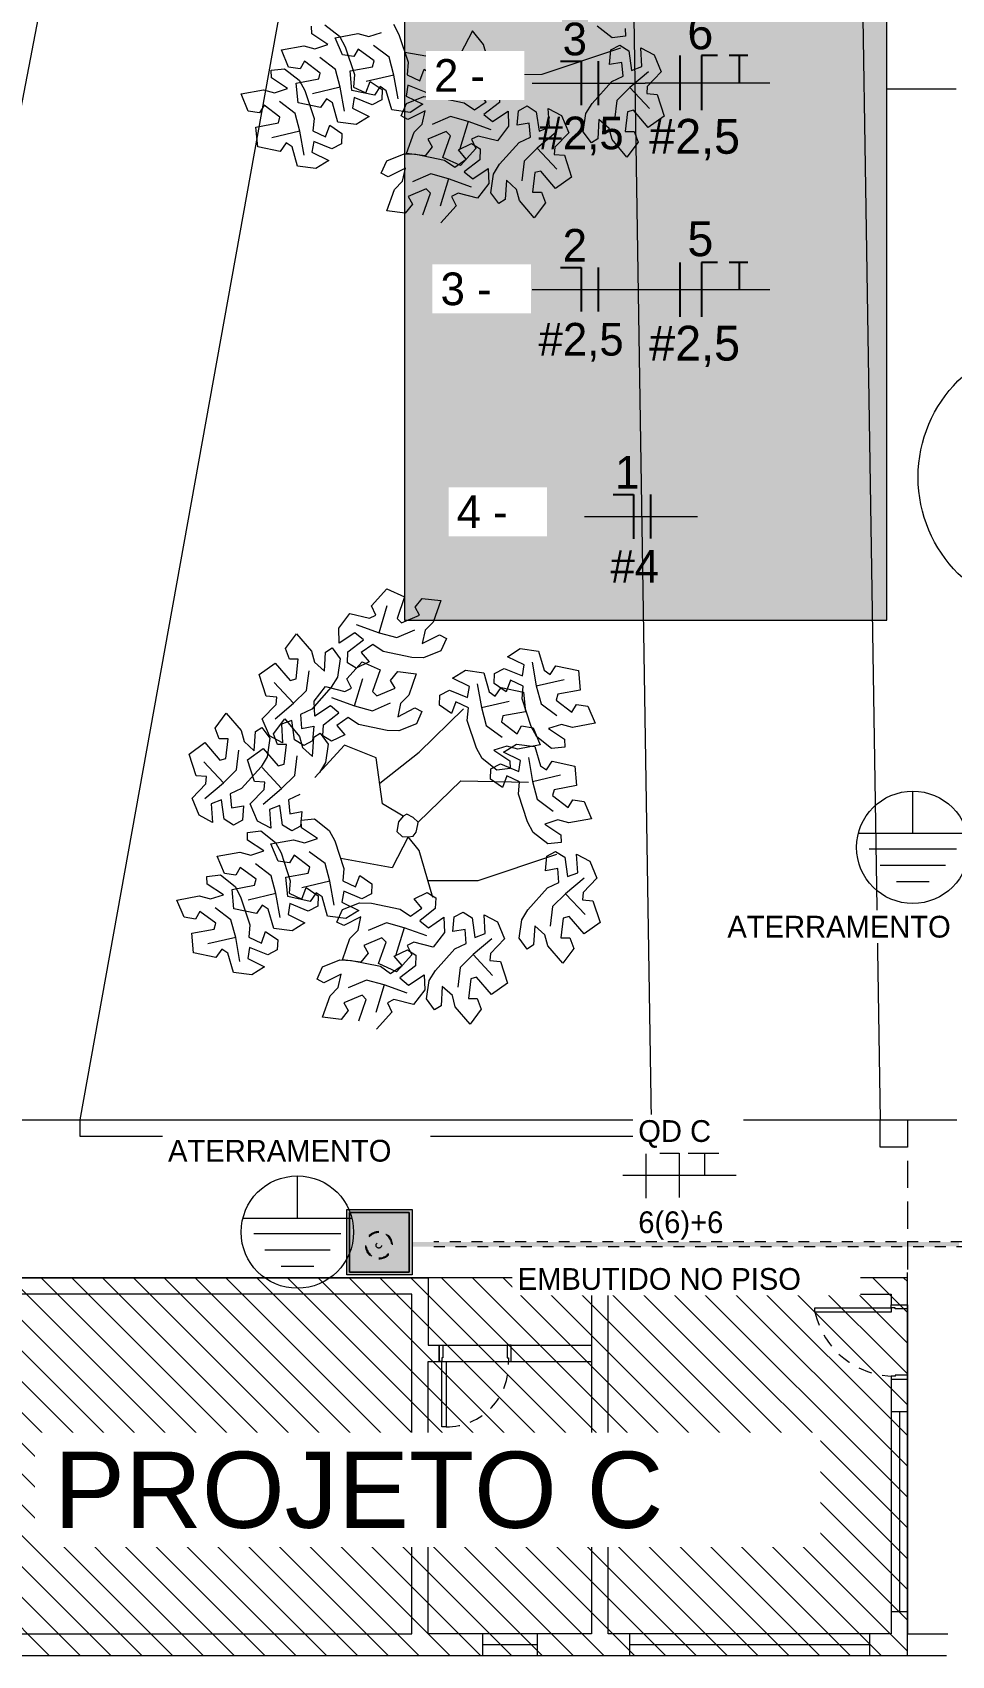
# Model space of a CAD drawing. Header units: metres. Extents: x -12 to 158, y -16 to 62.
# Drawn here: x 37.32 to 45.75, y 0 to 14.91 of the extents above; entities that cross this region are included whole.
import ezdxf

# ---------------------------------------------------------------- set-up
doc = ezdxf.new("R2010")
doc.units = ezdxf.units.M
for name, pattern in [('Hidden', [0.007144, 0.004763, -0.002381]), ('Hidden 1_5', [0.0022, 0.0015, -0.0007]), ('IMPORT-DASHED2 _4_', [0.375, 0.25, -0.125]), ('IMPORT-HIDDEN2 _4_', [0.1875, 0.125, -0.0625])]:
    doc.linetypes.add(name, pattern=pattern)
for name, color, linetype, lineweight in [('A-DETL', 7, 'Continuous', 9), ('A-DETL-GENF', 7, 'Continuous', 9), ('AL_VEGETAÇÃO', 7, 'Continuous', 9), ('ARQ-ELEV6', 7, 'Continuous', 9), ('ARQ-MOB', 7, 'Continuous', 9), ('ARQ-PAR', 7, 'Continuous', 9), ('ARQ-PIS', 7, 'Continuous', 9), ('ARQ-POR', 7, 'Continuous', 9), ('ARQ-PROJ', 7, 'IMPORT-DASHED2 _4_', 9), ('Dispositivos elétricos', 7, 'Continuous', 35), ('E-LITE-EQPM-IDEN', 7, 'Continuous', 9), ('E-POWR-CNDT', 7, 'Continuous', 18), ('G-ANNO-TEXT', 7, 'Continuous', 9), ('Identificadores de dispositivos elétricos', 7, 'Continuous', 9)]:
    doc.layers.add(name, color=color, linetype=linetype, lineweight=lineweight)
for name, color, linetype, lineweight, true_color in [('A-DETL-THIN', 7, 'Continuous', 9, 0xc0c0c0), ('BASE ELETRICO__dwg', 7, 'Continuous', 9, 0x767676), ('Fase', 1, 'Continuous', 25, 0xff0000), ('Neutro', 5, 'Continuous', 25, 0x0000ff), ('Terra', 3, 'Continuous', 25, 0x00ff00)]:
    doc.layers.add(name, color=color, linetype=linetype, lineweight=lineweight, true_color=true_color)
doc.styles.add('Arial_1', font='arial.ttf', dxfattribs={"height": 0.7})
doc.styles.add('Century Gothic', font='GOTHIC.TTF', dxfattribs={"height": 0.2})
doc.styles.add('Century Gothic_1', font='GOTHIC.TTF', dxfattribs={"height": 0.3})
doc.styles.add('Century Gothic_3', font='GOTHIC.TTF', dxfattribs={"height": 0.32})

# ---------------------------------------------------------------- blocks, each defined once
blk = doc.blocks.new('BASE ELETRICO__dwg-8227098-PLANTA BAIXA - PLANTA GERAL')
at = {"color": 252, "lineweight": 9, "true_color": 0x8e8e8e}
for p, q in [((44.008, 2.243), (44.008, 0.4)), ((40.183, 0.1), (40.683, 0.1)), ((41.533, 0.1), (43.733, 0.1))]:
    blk.add_line(p, q, dxfattribs=at)
blk.add_circle((45.43, 10.824), 1.25, dxfattribs=at)
at = {"layer": 'AL_VEGETAÇÃO', "color": 252, "true_color": 0x8e8e8e, "flags": 128}
for points in [[(41.491, 14.946), (41.493, 14.875), (41.37, 14.861), (41.235, 14.967)], [(39.363, 14.986), (39.414, 14.891), (39.498, 14.635), (39.489, 14.521), (39.605, 14.466), (39.644, 14.572), (39.754, 14.496), (39.751, 14.404), (39.663, 14.357), (39.496, 14.425), (39.48, 14.325), (39.633, 14.249), (39.516, 14.175), (39.348, 14.197), (39.297, 14.374), (39.242, 14.412), (39.188, 14.333), (38.982, 14.377), (38.965, 14.556), (39.171, 14.594), (39.185, 14.649), (39.04, 14.757), (39, 14.687), (38.895, 14.703), (38.829, 14.861), (39.035, 14.899), (39.137, 14.872), (39.255, 14.91)], [(38.734, 14.98), (38.869, 14.874), (38.92, 14.778), (39.005, 14.523), (38.995, 14.408), (39.111, 14.354), (39.15, 14.46), (39.26, 14.384), (39.257, 14.291), (39.169, 14.245), (39.002, 14.313), (38.986, 14.213), (39.14, 14.136), (39.022, 14.063), (38.854, 14.085), (38.803, 14.262), (38.748, 14.3), (38.694, 14.221), (38.488, 14.264), (38.471, 14.444), (38.677, 14.482), (38.692, 14.536), (38.547, 14.645), (38.506, 14.574), (38.401, 14.591), (38.335, 14.749), (38.541, 14.787), (38.643, 14.759), (38.762, 14.798), (38.614, 14.895), (38.611, 14.966)], [(40.314, 14.368), (40.19, 14.799), (40.088, 14.925), (39.942, 14.642), (39.468, 14.726)], [(39.368, 14.518), (39.325, 14.681), (39.18, 14.79)], [(40.269, 14.524), (40.73, 14.526), (41.452, 14.768)], [(38.874, 14.406), (38.831, 14.569), (38.686, 14.678)], [(39.407, 14.298), (39.368, 14.518), (39.113, 14.458)], [(41.705, 14.548), (41.533, 14.404), (41.713, 14.212)], [(38.913, 14.185), (38.874, 14.406), (38.619, 14.346)], [(41.533, 14.404), (41.414, 14.285), (41.392, 14.105)], [(38.504, 14.002), (38.461, 14.165), (38.316, 14.274)], [(40.05, 14.092), (39.887, 14.136), (39.72, 14.065)], [(40.261, 14.015), (40.05, 14.092), (39.974, 13.841)], [(38.543, 13.782), (38.504, 14.002), (38.248, 13.942)], [(39.634, 13.235), (39.704, 13.433), (39.664, 13.472), (39.497, 13.401), (39.538, 13.331), (39.472, 13.248), (39.302, 13.27), (39.372, 13.467), (39.446, 13.542), (39.473, 13.664), (39.314, 13.584), (39.251, 13.617), (39.301, 13.731), (39.461, 13.795), (39.568, 13.791), (39.832, 13.737), (39.926, 13.671), (40.032, 13.744), (39.959, 13.831), (40.08, 13.889), (40.159, 13.84), (40.155, 13.74), (40.013, 13.63), (40.092, 13.565), (40.234, 13.66), (40.239, 13.522), (40.136, 13.387), (39.958, 13.432), (39.897, 13.403), (39.939, 13.317), (39.798, 13.16)], [(40.855, 13.989), (40.684, 13.845), (40.863, 13.654)], [(40.684, 13.845), (40.564, 13.726), (40.542, 13.546)], [(39.869, 13.565), (39.706, 13.609), (39.539, 13.538)], [(40.079, 13.489), (39.869, 13.565), (39.793, 13.314)], [(39.021, 9.47), (39.231, 9.394), (39.307, 9.645)], [(39.231, 9.394), (39.394, 9.35), (39.561, 9.421)], [(40.636, 9.126), (40.674, 8.906), (40.93, 8.966)], [(38.447, 8.747), (38.566, 8.866), (38.588, 9.046)], [(38.796, 8.799), (39.007, 8.723), (39.083, 8.974)], [(38.276, 8.603), (38.447, 8.747), (38.267, 8.939)], [(40.133, 8.927), (40.172, 8.707), (40.427, 8.767)], [(40.674, 8.906), (40.718, 8.743), (40.863, 8.634)], [(39.007, 8.723), (39.17, 8.679), (39.336, 8.75)], [(39.237, 8.012), (39.6, 8.298), (40.006, 8.697)], [(40.172, 8.707), (40.215, 8.544), (40.36, 8.435)], [(38.504, 7.91), (38.4, 7.861), (38.411, 7.733), (38.522, 7.753), (38.511, 7.619), (38.43, 7.575), (38.345, 7.629), (38.321, 7.807), (38.226, 7.771), (38.237, 7.6), (38.114, 7.665), (38.049, 7.822), (38.177, 7.954), (38.182, 8.021), (38.087, 8.028), (38.022, 8.228), (38.168, 8.333), (38.305, 8.173), (38.359, 8.188), (38.381, 8.368), (38.299, 8.368), (38.261, 8.466), (38.365, 8.603), (38.5, 8.443), (38.528, 8.342), (38.62, 8.258), (38.631, 8.435), (38.691, 8.473), (38.764, 8.373), (38.74, 8.203), (38.683, 8.111)], [(39.454, 7.709), (39.262, 7.825), (39.206, 8.245), (38.913, 8.361), (38.643, 8.066)], [(37.631, 7.873), (37.802, 8.017), (37.623, 8.209)], [(37.802, 8.017), (37.922, 8.136), (37.944, 8.316)], [(38.337, 7.964), (38.457, 8.083), (38.479, 8.263)], [(40.602, 8.25), (40.641, 8.029), (40.896, 8.089)], [(38.166, 7.82), (38.337, 7.964), (38.158, 8.156)], [(39.589, 7.656), (39.983, 8.035), (40.603, 8.024)], [(40.641, 8.029), (40.684, 7.866), (40.829, 7.757)], [(39.724, 6.962), (39.6, 7.394), (39.499, 7.52), (39.352, 7.236), (38.879, 7.32)], [(38.779, 7.112), (38.735, 7.275), (38.591, 7.384)], [(39.68, 7.118), (40.141, 7.12), (40.862, 7.362)], [(38.285, 7), (38.242, 7.163), (38.097, 7.272)], [(38.818, 6.892), (38.779, 7.112), (38.523, 7.052)], [(41.115, 7.142), (40.944, 6.998), (41.124, 6.806)], [(37.915, 6.596), (37.871, 6.759), (37.726, 6.868)], [(38.324, 6.779), (38.285, 7), (38.03, 6.94)], [(40.944, 6.998), (40.824, 6.879), (40.803, 6.699)], [(39.461, 6.686), (39.298, 6.73), (39.131, 6.659)], [(37.954, 6.376), (37.915, 6.596), (37.659, 6.536)], [(39.671, 6.61), (39.461, 6.686), (39.385, 6.435)], [(40.266, 6.583), (40.094, 6.439), (40.274, 6.248)], [(39.045, 5.829), (39.114, 6.027), (39.075, 6.066), (38.908, 5.995), (38.949, 5.925), (38.882, 5.842), (38.713, 5.864), (38.783, 6.061), (38.857, 6.136), (38.883, 6.258), (38.725, 6.178), (38.662, 6.212), (38.712, 6.325), (38.871, 6.389), (38.979, 6.385), (39.243, 6.331), (39.337, 6.265), (39.442, 6.338), (39.37, 6.425), (39.491, 6.483), (39.57, 6.434), (39.565, 6.334), (39.423, 6.224), (39.502, 6.159), (39.645, 6.254), (39.65, 6.116), (39.547, 5.981), (39.368, 6.026), (39.308, 5.997), (39.349, 5.911), (39.208, 5.754)], [(40.094, 6.439), (39.975, 6.32), (39.953, 6.14)], [(39.279, 6.16), (39.116, 6.203), (38.949, 6.132)], [(39.489, 6.083), (39.279, 6.16), (39.203, 5.908)]]:
    blk.add_lwpolyline(points, dxfattribs=at)
for points in [[(41.367, 14.458), (41.471, 14.507), (41.46, 14.634), (41.348, 14.615), (41.359, 14.749), (41.441, 14.793), (41.525, 14.739), (41.55, 14.561), (41.645, 14.597), (41.634, 14.768), (41.757, 14.703), (41.822, 14.546), (41.694, 14.414), (41.688, 14.347), (41.784, 14.34), (41.849, 14.14), (41.702, 14.035), (41.566, 14.195), (41.512, 14.18), (41.49, 14), (41.572, 14), (41.61, 13.902), (41.506, 13.765), (41.37, 13.925), (41.343, 14.026), (41.25, 14.11), (41.24, 13.933), (41.18, 13.895), (41.106, 13.995), (41.131, 14.165), (41.188, 14.257)], [(38.634, 14.119), (38.624, 14.005), (38.74, 13.95), (38.78, 14.056), (38.89, 13.98), (38.887, 13.887), (38.798, 13.841), (38.632, 13.909), (38.615, 13.809), (38.769, 13.732), (38.651, 13.659), (38.483, 13.681), (38.433, 13.858), (38.378, 13.896), (38.324, 13.817), (38.118, 13.86), (38.1, 14.04), (38.307, 14.078), (38.321, 14.132), (38.176, 14.241), (38.135, 14.17), (38.031, 14.187), (37.965, 14.345), (38.171, 14.383), (38.272, 14.355), (38.391, 14.394), (38.243, 14.491), (38.24, 14.562), (38.364, 14.576), (38.499, 14.47), (38.549, 14.375)], [(40.014, 14.263), (40.108, 14.198), (40.213, 14.271), (40.141, 14.358), (40.262, 14.415), (40.341, 14.366), (40.336, 14.266), (40.194, 14.156), (40.273, 14.092), (40.416, 14.187), (40.421, 14.048), (40.318, 13.913), (40.14, 13.958), (40.079, 13.929), (40.121, 13.843), (39.98, 13.687), (39.816, 13.761), (39.886, 13.959), (39.846, 13.999), (39.679, 13.928), (39.72, 13.857), (39.654, 13.775), (39.484, 13.796), (39.554, 13.994), (39.628, 14.068), (39.655, 14.19), (39.496, 14.111), (39.433, 14.144), (39.483, 14.257), (39.642, 14.321), (39.75, 14.318)], [(40.517, 13.899), (40.621, 13.948), (40.61, 14.076), (40.499, 14.057), (40.51, 14.19), (40.591, 14.234), (40.675, 14.18), (40.7, 14.002), (40.795, 14.038), (40.784, 14.21), (40.907, 14.145), (40.972, 13.988), (40.844, 13.856), (40.839, 13.789), (40.934, 13.782), (40.999, 13.581), (40.852, 13.477), (40.716, 13.636), (40.662, 13.622), (40.64, 13.442), (40.722, 13.442), (40.76, 13.343), (40.656, 13.207), (40.521, 13.366), (40.493, 13.468), (40.401, 13.552), (40.39, 13.375), (40.33, 13.337), (40.257, 13.437), (40.281, 13.607), (40.338, 13.698)], [(39.268, 9.222), (39.174, 9.288), (39.068, 9.215), (39.141, 9.128), (39.02, 9.07), (38.941, 9.119), (38.945, 9.219), (39.087, 9.33), (39.008, 9.394), (38.866, 9.299), (38.861, 9.437), (38.964, 9.572), (39.142, 9.528), (39.203, 9.556), (39.161, 9.642), (39.302, 9.799), (39.466, 9.724), (39.396, 9.527), (39.436, 9.487), (39.603, 9.558), (39.562, 9.629), (39.628, 9.711), (39.798, 9.69), (39.728, 9.492), (39.654, 9.418), (39.627, 9.296), (39.786, 9.375), (39.849, 9.342), (39.799, 9.228), (39.639, 9.164), (39.531, 9.168)], [(38.614, 8.693), (38.51, 8.644), (38.52, 8.517), (38.632, 8.536), (38.621, 8.402), (38.539, 8.358), (38.455, 8.412), (38.431, 8.59), (38.335, 8.554), (38.346, 8.383), (38.224, 8.448), (38.158, 8.605), (38.286, 8.737), (38.292, 8.804), (38.196, 8.811), (38.131, 9.011), (38.278, 9.116), (38.414, 8.956), (38.469, 8.971), (38.49, 9.151), (38.409, 9.151), (38.371, 9.249), (38.474, 9.386), (38.61, 9.226), (38.637, 9.125), (38.73, 9.041), (38.74, 9.218), (38.8, 9.256), (38.874, 9.156), (38.85, 8.986), (38.792, 8.894)], [(40.544, 8.788), (40.554, 8.903), (40.438, 8.958), (40.399, 8.851), (40.289, 8.928), (40.292, 9.02), (40.38, 9.066), (40.547, 8.998), (40.563, 9.099), (40.409, 9.175), (40.527, 9.249), (40.695, 9.227), (40.746, 9.05), (40.801, 9.012), (40.855, 9.091), (41.061, 9.047), (41.078, 8.868), (40.872, 8.83), (40.857, 8.775), (41.002, 8.666), (41.043, 8.737), (41.147, 8.721), (41.214, 8.563), (41.008, 8.525), (40.906, 8.552), (40.787, 8.514), (40.935, 8.416), (40.938, 8.345), (40.815, 8.332), (40.68, 8.438), (40.629, 8.533)], [(39.043, 8.551), (38.949, 8.617), (38.843, 8.544), (38.916, 8.457), (38.795, 8.399), (38.716, 8.448), (38.72, 8.548), (38.863, 8.658), (38.784, 8.723), (38.641, 8.628), (38.636, 8.766), (38.739, 8.901), (38.917, 8.856), (38.978, 8.885), (38.936, 8.971), (39.077, 9.128), (39.241, 9.053), (39.171, 8.855), (39.211, 8.816), (39.378, 8.887), (39.337, 8.957), (39.403, 9.04), (39.573, 9.018), (39.503, 8.821), (39.429, 8.746), (39.402, 8.624), (39.561, 8.704), (39.624, 8.671), (39.574, 8.557), (39.414, 8.493), (39.307, 8.497)], [(40.041, 8.59), (40.051, 8.704), (39.935, 8.759), (39.896, 8.653), (39.786, 8.729), (39.789, 8.822), (39.877, 8.868), (40.044, 8.8), (40.06, 8.9), (39.906, 8.977), (40.024, 9.05), (40.192, 9.028), (40.243, 8.851), (40.298, 8.813), (40.352, 8.892), (40.558, 8.849), (40.575, 8.669), (40.369, 8.631), (40.354, 8.577), (40.499, 8.468), (40.54, 8.539), (40.645, 8.522), (40.711, 8.364), (40.505, 8.326), (40.403, 8.354), (40.284, 8.315), (40.432, 8.218), (40.435, 8.147), (40.312, 8.133), (40.177, 8.239), (40.126, 8.334)], [(37.969, 7.963), (37.865, 7.914), (37.876, 7.786), (37.987, 7.806), (37.976, 7.672), (37.895, 7.628), (37.81, 7.682), (37.786, 7.86), (37.691, 7.824), (37.702, 7.653), (37.579, 7.718), (37.514, 7.875), (37.642, 8.007), (37.647, 8.074), (37.552, 8.081), (37.487, 8.281), (37.633, 8.386), (37.77, 8.226), (37.824, 8.241), (37.846, 8.421), (37.764, 8.421), (37.726, 8.519), (37.829, 8.656), (37.965, 8.496), (37.993, 8.395), (38.085, 8.311), (38.096, 8.488), (38.156, 8.526), (38.229, 8.426), (38.205, 8.256), (38.148, 8.164)], [(40.511, 7.912), (40.52, 8.026), (40.404, 8.081), (40.365, 7.975), (40.255, 8.051), (40.258, 8.144), (40.346, 8.19), (40.513, 8.122), (40.529, 8.222), (40.375, 8.299), (40.493, 8.372), (40.661, 8.35), (40.712, 8.173), (40.767, 8.135), (40.821, 8.214), (41.027, 8.171), (41.044, 7.991), (40.838, 7.953), (40.823, 7.899), (40.968, 7.79), (41.009, 7.861), (41.114, 7.844), (41.18, 7.686), (40.974, 7.648), (40.872, 7.676), (40.753, 7.637), (40.901, 7.54), (40.904, 7.469), (40.781, 7.455), (40.646, 7.561), (40.595, 7.657)], [(38.909, 7.229), (38.899, 7.115), (39.015, 7.06), (39.055, 7.166), (39.165, 7.09), (39.162, 6.998), (39.073, 6.952), (38.907, 7.02), (38.89, 6.919), (39.044, 6.843), (38.926, 6.769), (38.758, 6.791), (38.708, 6.968), (38.653, 7.006), (38.599, 6.927), (38.393, 6.971), (38.375, 7.15), (38.581, 7.188), (38.596, 7.243), (38.451, 7.351), (38.41, 7.281), (38.306, 7.297), (38.239, 7.455), (38.446, 7.493), (38.547, 7.466), (38.666, 7.504), (38.518, 7.602), (38.515, 7.673), (38.639, 7.686), (38.774, 7.58), (38.824, 7.485)], [(39.545, 7.528), (39.573, 7.563), (39.587, 7.635), (39.589, 7.656), (39.543, 7.697), (39.486, 7.728), (39.453, 7.709), (39.41, 7.659), (39.393, 7.57), (39.444, 7.523), (39.499, 7.52)], [(38.415, 7.117), (38.406, 7.003), (38.522, 6.948), (38.561, 7.054), (38.671, 6.978), (38.668, 6.885), (38.579, 6.839), (38.413, 6.907), (38.397, 6.807), (38.55, 6.73), (38.433, 6.657), (38.264, 6.679), (38.214, 6.856), (38.159, 6.894), (38.105, 6.815), (37.899, 6.858), (37.882, 7.038), (38.088, 7.076), (38.102, 7.13), (37.957, 7.239), (37.917, 7.168), (37.812, 7.185), (37.746, 7.343), (37.952, 7.381), (38.053, 7.353), (38.172, 7.392), (38.024, 7.489), (38.022, 7.56), (38.145, 7.574), (38.28, 7.468), (38.331, 7.373)], [(40.777, 7.052), (40.881, 7.101), (40.871, 7.229), (40.759, 7.209), (40.77, 7.343), (40.852, 7.387), (40.936, 7.333), (40.96, 7.155), (41.056, 7.191), (41.045, 7.362), (41.167, 7.297), (41.232, 7.14), (41.105, 7.008), (41.099, 6.942), (41.194, 6.934), (41.26, 6.734), (41.113, 6.629), (40.977, 6.789), (40.922, 6.774), (40.901, 6.594), (40.982, 6.594), (41.02, 6.496), (40.917, 6.359), (40.781, 6.519), (40.754, 6.62), (40.661, 6.704), (40.65, 6.527), (40.59, 6.489), (40.517, 6.589), (40.541, 6.759), (40.598, 6.851)], [(38.045, 6.713), (38.035, 6.599), (38.151, 6.544), (38.19, 6.65), (38.301, 6.574), (38.297, 6.482), (38.209, 6.435), (38.042, 6.503), (38.026, 6.403), (38.18, 6.327), (38.062, 6.253), (37.894, 6.275), (37.843, 6.452), (37.788, 6.49), (37.734, 6.411), (37.528, 6.455), (37.511, 6.634), (37.717, 6.672), (37.732, 6.727), (37.587, 6.835), (37.546, 6.765), (37.442, 6.781), (37.375, 6.939), (37.581, 6.977), (37.683, 6.95), (37.802, 6.988), (37.654, 7.086), (37.651, 7.156), (37.774, 7.17), (37.909, 7.064), (37.96, 6.969)], [(39.424, 6.857), (39.519, 6.792), (39.624, 6.865), (39.552, 6.952), (39.673, 7.009), (39.751, 6.96), (39.747, 6.861), (39.605, 6.75), (39.684, 6.686), (39.827, 6.781), (39.832, 6.642), (39.729, 6.507), (39.55, 6.552), (39.49, 6.523), (39.531, 6.437), (39.39, 6.281), (39.226, 6.356), (39.296, 6.553), (39.256, 6.593), (39.09, 6.522), (39.131, 6.451), (39.064, 6.369), (38.894, 6.39), (38.964, 6.588), (39.039, 6.662), (39.065, 6.784), (38.907, 6.705), (38.844, 6.738), (38.894, 6.852), (39.053, 6.915), (39.161, 6.912)], [(39.928, 6.493), (40.032, 6.542), (40.021, 6.67), (39.909, 6.651), (39.92, 6.785), (40.002, 6.828), (40.086, 6.775), (40.111, 6.596), (40.206, 6.633), (40.195, 6.804), (40.317, 6.739), (40.383, 6.582), (40.255, 6.45), (40.249, 6.383), (40.345, 6.376), (40.41, 6.176), (40.263, 6.071), (40.127, 6.23), (40.073, 6.216), (40.051, 6.036), (40.133, 6.036), (40.17, 5.937), (40.067, 5.801), (39.931, 5.96), (39.904, 6.062), (39.811, 6.146), (39.801, 5.969), (39.741, 5.931), (39.667, 6.031), (39.692, 6.201), (39.749, 6.292)]]:
    blk.add_lwpolyline(points, close=True, dxfattribs=at)
at = {"layer": 'ARQ-ELEV6', "color": 252, "true_color": 0x8e8e8e}
for p, q in [((39.783, 2.85), (40.443, 2.85)), ((43.933, 2.243), (44.083, 2.243)), ((44.083, 0.4), (43.933, 0.4)), ((40.183, 0), (40.183, 0.2)), ((40.683, 0.2), (40.683, 0)), ((41.533, 0), (41.533, 0.2)), ((43.733, 0.2), (43.733, 0))]:
    blk.add_line(p, q, dxfattribs=at)
at = {"layer": 'ARQ-MOB', "color": 252, "true_color": 0x8e8e8e}
for p, q in [((34.183, 0.2), (39.533, 0.2)), ((43.933, 0.2), (41.333, 0.2))]:
    blk.add_line(p, q, dxfattribs=at)
at = {"layer": 'ARQ-PAR', "color": 252, "true_color": 0x8e8e8e}
for p, q in [((44.083, 3.22), (44.083, 3.52)), ((39.783, 2.85), (39.783, 2.71)), ((43.933, 2.54), (43.933, 0.2)), ((24.127, 0), (44.441, 0))]:
    blk.add_line(p, q, dxfattribs=at)
at = {"layer": 'ARQ-PAR', "color": 252, "true_color": 0x8e8e8e, "flags": 128}
for points in [[(24.127, 0.2), (34.033, 0.2), (34.033, 4.92), (44.536, 4.92)], [(36.483, 4.92), (36.483, 4.77), (41.733, 4.77), (41.733, 4.92)], [(44.083, 4.67), (43.833, 4.67), (43.833, 4.92)], [(39.533, 0.2), (39.533, 3.32), (35.153, 3.32), (35.153, 3.47), (39.683, 3.47), (39.683, 2.85), (39.783, 2.85), (39.783, 2.7)], [(44.083, 3.47), (41.183, 3.47), (41.183, 0.2), (39.683, 0.2), (39.683, 2.7), (41.183, 2.7)], [(41.333, 0.2), (41.333, 3.32), (43.933, 3.32), (43.933, 3.22), (44.083, 3.22), (44.083, 0.2), (44.454, 0.2)], [(40.443, 2.7), (40.443, 2.85), (41.183, 2.85)]]:
    blk.add_lwpolyline(points, dxfattribs=at)
at = {"layer": 'ARQ-PIS', "color": 252, "true_color": 0x8e8e8e, "flags": 128}
for points in [[(34.158, 4.92), (37.786, 23.802), (29.336, 23.802), (29.336, 44.784)], [(41.733, 4.92), (41.436, 23.802), (39.886, 23.802), (36.483, 4.92)], [(47.455, 23.802), (43.536, 23.802), (43.833, 4.92)]]:
    blk.add_lwpolyline(points, dxfattribs=at)
at = {"layer": 'ARQ-POR', "color": 252, "true_color": 0x8e8e8e, "flags": 128}
for points in [[(43.233, 3.155), (43.233, 3.195), (43.933, 3.195), (43.933, 3.155), (43.233, 3.155)], [(44.083, 3.185), (43.968, 3.185), (43.968, 3.195), (43.933, 3.195), (43.933, 3.205), (43.933, 3.22), (44.083, 3.22), (44.083, 3.185)], [(39.818, 2.85), (39.818, 2.736), (39.808, 2.736), (39.808, 2.7), (39.798, 2.7), (39.783, 2.7), (39.783, 2.85), (39.818, 2.85)], [(40.408, 2.85), (40.408, 2.736), (40.418, 2.736), (40.418, 2.7), (40.428, 2.7), (40.443, 2.7), (40.443, 2.85), (40.408, 2.85)], [(39.848, 2.1), (39.808, 2.1), (39.808, 2.7), (39.848, 2.7), (39.848, 2.1)], [(44.083, 2.575), (43.969, 2.575), (43.969, 2.565), (43.933, 2.565), (43.933, 2.555), (43.933, 2.54), (44.083, 2.54), (44.083, 2.575)]]:
    blk.add_lwpolyline(points, dxfattribs=at)
at = {"layer": 'ARQ-POR', "color": 252, "linetype": 'IMPORT-HIDDEN2 _4_', "true_color": 0x8e8e8e}
for centre, radius, start, end in [((43.969, 3.319), 0.754, 192.5774, 269.9718), ((39.849, 2.67), 0.57, 269.8804, 3.0408)]:
    blk.add_arc(centre, radius, start, end, dxfattribs=at)
at = {"layer": 'ARQ-PROJ', "color": 252, "true_color": 0x8e8e8e}
blk.add_line((44.083, 4.92), (44.083, 3.52), dxfattribs=at)
blk = doc.blocks.new('Caixa de Passagem no Passeio - Caixa de Passagem no Passeio 2-8198666-PLANTA BAIXA - PLANTA GERAL')
at = {"layer": 'Dispositivos elétricos', "linetype": 'Hidden 1_5', "lineweight": 9, "true_color": 0x82482d}
h = blk.add_hatch(color=27, dxfattribs=at)
h.paths.add_polyline_path([(0.275, -0.3), (0.3, -0.3), (0.3, 0.3), (-0.3, 0.3), (-0.3, -0.3), (0.132, -0.3)])
h.paths.add_polyline_path([(0.132, -0.275), (-0.275, -0.275), (-0.275, 0.275), (0.275, 0.275), (0.275, -0.275)])
at = {"layer": 'Dispositivos elétricos', "linetype": 'Hidden 1_5', "lineweight": 9, "true_color": 0x5a6266}
blk.add_hatch(color=251, dxfattribs=at).paths.add_polyline_path([(0.132, -0.275), (0.275, -0.275), (0.275, 0.275), (-0.275, 0.275), (-0.275, -0.275), (-0.144, -0.275)])
at = {"layer": 'Dispositivos elétricos', "lineweight": 9}
for p, q in [((-0.3, -0.3), (-0.3, 0.3)), ((-0.3, 0.3), (0.3, 0.3)), ((0.3, 0.3), (0.3, -0.3)), ((-0.275, -0.275), (-0.275, 0.275)), ((-0.275, 0.275), (0.275, 0.275)), ((-0.275, 0.275), (-0.275, -0.275)), ((0.275, 0.275), (-0.275, 0.275)), ((0.275, 0.275), (0.275, -0.275)), ((0.275, -0.275), (0.275, 0.275)), ((0.275, -0.275), (-0.275, -0.275)), ((-0.275, -0.275), (0.275, -0.275)), ((0.3, -0.3), (-0.3, -0.3))]:
    blk.add_line(p, q, dxfattribs=at)
blk = doc.blocks.new('Haste de aterramento - Haste de aterramento-V71-PLANTA BAIXA - PLANTA GERAL')
at = {"layer": 'A-DETL', "linetype": 'Hidden 1_5'}
blk.add_circle((0, 0), 0.025, dxfattribs=at)
for radius, start, end in [(0.125, 0, 180), (0.12, 360, 180), (0.117, 360, 180), (0.125, 180, 0), (0.12, 180, 360), (0.117, 180, 360)]:
    blk.add_arc((0.001, -0.001), radius, start, end, dxfattribs=at)
blk = doc.blocks.new('Fiação_Tags Lighting Fixture - 1_ FN-3746626-PLANTA BAIXA - PLANTA GERAL')
at = {"layer": 'E-LITE-EQPM-IDEN', "color": 5, "lineweight": 25, "true_color": 0x0000ff}
for p, q in [((-0.001283, -0.001642), (-0.000345, -0.001642)), ((-0.000345, -0.001642), (-0.000345, -0.003664))]:
    blk.add_line(p, q, dxfattribs=at)
at = {"layer": 'E-LITE-EQPM-IDEN', "color": 1, "lineweight": 25, "true_color": 0xff0000}
blk.add_line((0.000434, -0.001642), (0.000434, -0.003658), dxfattribs=at)
at = {"layer": 'E-LITE-EQPM-IDEN'}
blk.add_line((-0.002595, -0.002653), (0.002595, -0.002653), dxfattribs=at)
blk = doc.blocks.new('Fiação_PEX_Tags Eletrical Fixtures - 2_ FNT-4480792-PLANTA BAIXA - PLANTA GERAL')
at = {"layer": 'Fase'}
blk.add_line((-0.000983, 0.00125), (-0.000983, -0.00125), dxfattribs=at)
at = {"layer": 'Identificadores de dispositivos elétricos'}
blk.add_line((-0.002569, 0), (0.003149, 0), dxfattribs=at)
at = {"layer": 'Neutro'}
for p, q in [((0.000017, 0.00125), (0.000017, -0.00125)), ((0.000017, 0.00125), (0.000017, -0.000772)), ((0.000759, 0.00125), (0.000017, 0.00125))]:
    blk.add_line(p, q, dxfattribs=at)
at = {"layer": 'Terra'}
for p, q in [((0.002149, 0.00125), (0.00129, 0.00125)), ((0.001746, 0.00125), (0.001746, 0))]:
    blk.add_line(p, q, dxfattribs=at)

msp = doc.modelspace()

# ---------------------------------------------------------------- hatches: boundary and pattern name
at = {"layer": 'A-DETL-GENF', "true_color": 0xffffff}
msp.add_hatch(color=7, dxfattribs=at).paths.add_polyline_path([(43.071, 9.511), (45.159, 9.511), (45.159, 16.909), (40.731, 16.909), (40.731, 9.511)])
at = {"layer": 'A-DETL-GENF'}
h = msp.add_hatch(dxfattribs=at)
h.set_pattern_fill('FP_1', color=256, style=0, pattern_type=2)
h.set_pattern_definition([(135, (1.2665, 0), (-0.1414214, -0.1414214), [])])
h.paths.add_polyline_path([(35.299, 0), (45.349, 0), (45.349, 3.47), (35.299, 3.47)])
at = {"layer": 'E-POWR-CNDT', "true_color": 0x353535}
for points in [[(45.821, 3.778), (45.821, 3.799), (40.801, 3.798), (40.801, 3.778), (45.557, 3.778)], [(45.557, 3.757), (45.821, 3.758), (45.821, 3.778), (40.801, 3.778), (40.801, 3.757), (45.281, 3.757)]]:
    msp.add_hatch(color=250, dxfattribs=at).paths.add_polyline_path(points)

# ---------------------------------------------------------------- linework, layer by layer
at = {"layer": 'A-DETL'}
for p, q in [((45.796, 14.389), (45.159, 14.389)), ((42.736, 4.413), (43.776, 4.413))]:
    msp.add_line(p, q, dxfattribs=at)
at = {"layer": 'A-DETL', "color": 3, "true_color": 0x00ff00}
for p, q in [((45.398, 7.553), (45.398, 7.94)), ((44.899, 7.553), (45.898, 7.553)), ((44.998, 7.411), (45.798, 7.411)), ((45.098, 7.261), (45.698, 7.261)), ((45.248, 7.111), (45.548, 7.111)), ((43.337, 4.614), (43.617, 4.614)), ((43.488, 4.413), (43.488, 4.614)), ((39.748, 4.019), (39.748, 4.405)), ((39.248, 4.019), (40.247, 4.019)), ((39.348, 3.877), (40.148, 3.877)), ((39.448, 3.727), (40.048, 3.727)), ((39.598, 3.577), (39.898, 3.577))]:
    msp.add_line(p, q, dxfattribs=at)
at = {"layer": 'A-DETL', "color": 1, "true_color": 0xff0000}
msp.add_line((42.948, 4.609), (42.948, 4.202), dxfattribs=at)
at = {"layer": 'A-DETL', "color": 5, "true_color": 0x0000ff}
for p, q in [((43.076, 4.614), (43.253, 4.614)), ((43.253, 4.614), (43.253, 4.207))]:
    msp.add_line(p, q, dxfattribs=at)
at = {"layer": 'A-DETL', "color": 3, "true_color": 0x00ff00}
for centre in [(45.398, 7.424), (39.748, 3.89)]:
    msp.add_circle(centre, 0.516, dxfattribs=at)
at = {"layer": 'A-DETL-THIN'}
for p, q in [((40.731, 16.909), (40.731, 9.511)), ((45.159, 9.511), (45.159, 16.909)), ((40.731, 9.511), (45.159, 9.511)), ((45.349, 3.47), (35.299, 3.47)), ((45.349, 0), (45.349, 3.47)), ((35.299, 0), (45.349, 0))]:
    msp.add_line(p, q, dxfattribs=at)
at = {"layer": 'E-POWR-CNDT', "color": 1, "linetype": 'Hidden', "true_color": 0xff0000}
for p, q in [((45.848, 3.799), (41.001, 3.799)), ((41.001, 3.757), (45.848, 3.757))]:
    msp.add_line(p, q, dxfattribs=at)

# ---------------------------------------------------------------- block references
at = {"layer": 'A-DETL', "linetype": 'Hidden 1_5', "rotation": 89.9999999999999}
msp.add_blockref('Haste de aterramento - Haste de aterramento-V71-PLANTA BAIXA - PLANTA GERAL', (40.496, 3.768), dxfattribs=at)
at = {"layer": 'BASE ELETRICO__dwg', "color": 252, "true_color": 0x8e8e8e}
msp.add_blockref('BASE ELETRICO__dwg-8227098-PLANTA BAIXA - PLANTA GERAL', (1.267, 0), dxfattribs=at)
at = {"layer": 'Dispositivos elétricos', "lineweight": 9}
msp.add_blockref('Caixa de Passagem no Passeio - Caixa de Passagem no Passeio 2-8198666-PLANTA BAIXA - PLANTA GERAL', (40.501, 3.796), dxfattribs=at)
at = {"layer": 'E-LITE-EQPM-IDEN', "xscale": 199.9999999999999, "yscale": 199.9999999999999, "zscale": 199.9999999999999}
msp.add_blockref('Fiação_Tags Lighting Fixture - 1_ FN-3746626-PLANTA BAIXA - PLANTA GERAL', (42.903, 10.992), dxfattribs=at)
at = {"layer": 'Identificadores de dispositivos elétricos', "color": 1, "true_color": 0xff0000, "xscale": 199.9999999999999, "yscale": 199.9999999999999, "zscale": 199.9999999999999}
for p in [(43.455, 14.446), (43.455, 12.547)]:
    msp.add_blockref('Fiação_PEX_Tags Eletrical Fixtures - 2_ FNT-4480792-PLANTA BAIXA - PLANTA GERAL', p, dxfattribs=at)

# ---------------------------------------------------------------- texts
at = {"layer": 'E-LITE-EQPM-IDEN', "char_height": 0.3, "attachment_point": 1, "style": 'Century Gothic_1'}
for s, insert, width in [('3', (42.184, 14.999), 0.28861), ('#2,5', (41.963, 14.136), 1.09029), ('2', (42.184, 13.104), 0.28861), ('#2,5', (41.963, 12.241), 1.09029), ('1', (42.665, 11.019), 0.28861), ('#4', (42.623, 10.155), 0.65738)]:
    msp.add_mtext(s, dxfattribs=dict(at, insert=insert, width=width))
at = {"layer": 'Identificadores de dispositivos elétricos', "char_height": 0.32, "attachment_point": 1, "style": 'Century Gothic_3'}
for s, insert, width in [('6', (43.329, 15.074), 0.30464), ('#2,5', (42.979, 14.115), 1.15443), ('5', (43.329, 13.174), 0.30464), ('#2,5', (42.979, 12.215), 1.15443)]:
    msp.add_mtext(s, dxfattribs=dict(at, insert=insert, width=width))

# ---------------------------------------------------------------- next in the draw order: texts
at = {"layer": 'G-ANNO-TEXT', "attachment_point": 1, "bg_fill": 3, "box_fill_scale": 1.25, "bg_fill_color": 256, "bg_fill_true_color": 13158600, "bg_fill_transparency": 0}
for s, insert, char_height, width, style in [('2 - ', (41.003, 14.664), 0.3, 0.75359, 'Century Gothic_1'), ('3 - ', (41.063, 12.704), 0.3, 0.75359, 'Century Gothic_1'), ('4 - ', (41.211, 10.656), 0.3, 0.75359, 'Century Gothic_1'), ('ATERRAMENTO', (43.696, 6.795), 0.2, 2.35696, 'Century Gothic'), ('QD C', (42.878, 4.918), 0.2, 0.91392, 'Century Gothic'), ('ATERRAMENTO', (38.561, 4.737), 0.2, 2.35696, 'Century Gothic'), ('6(6)+6', (42.878, 4.08), 0.2, 0.99409, 'Century Gothic'), ('EMBUTIDO NO PISO', (41.771, 3.559), 0.2, 3.09451, 'Century Gothic'), ('PROJETO C', (37.513, 1.873), 0.7, 6.86245, 'Arial_1')]:
    msp.add_mtext(s, dxfattribs=dict(at, insert=insert, char_height=char_height, width=width, style=style))

# ---------------------------------------------------------------- next in the draw order: block references
at = {"layer": 'E-LITE-EQPM-IDEN', "xscale": 199.9999999999999, "yscale": 199.9999999999999, "zscale": 199.9999999999999}
for p in [(42.422, 14.973), (42.422, 13.078)]:
    msp.add_blockref('Fiação_Tags Lighting Fixture - 1_ FN-3746626-PLANTA BAIXA - PLANTA GERAL', p, dxfattribs=at)

doc.saveas('drawing.dxf')
